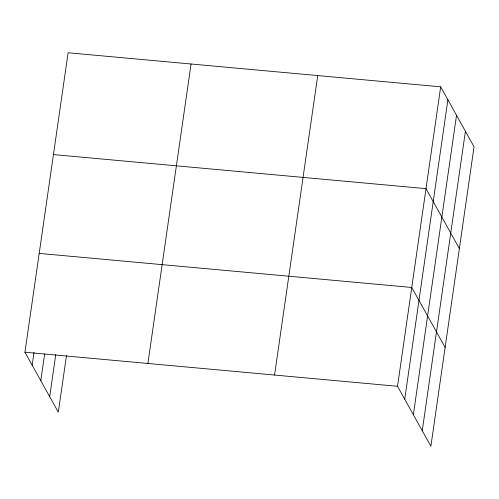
<?xml version="1.0" encoding="UTF-8"?>
<svg xmlns="http://www.w3.org/2000/svg" width="499" height="499" viewBox="0 0 499 499"><rect width="100%" height="100%" fill="white"/><g stroke="black" fill="none" stroke-linecap="round" stroke-linejoin="round"><path stroke-width="0.75" d="M66.492 355.494L58.321 412.18L24.95 352.232L68.12 52.763L440.679 86.82L474.05 146.768L430.88 446.237L397.516 386.288L440.679 86.82M32.161 365.187L34.038 352.163M40.793 380.7L44.66 353.885M49.688 396.674L55.763 354.539M147.897 363.472L191.067 64.003M274.569 375.048L317.738 75.58M404.726 399.25L447.896 99.775M413.359 414.756L456.529 115.288M422.248 430.731L465.417 131.262M53.443 154.584L426.003 188.641L459.373 248.589M39.196 253.405L411.762 287.461L445.127 347.416M24.95 352.232L397.516 386.288"/></g></svg>
